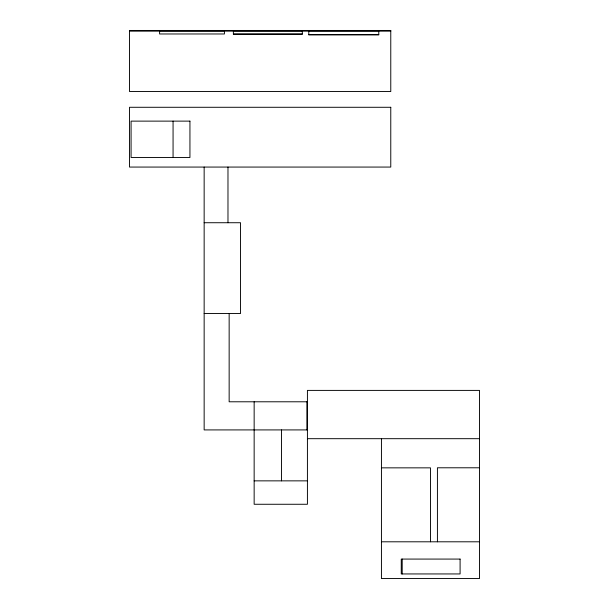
<?xml version="1.0" encoding="UTF-8"?>
<svg xmlns="http://www.w3.org/2000/svg" width="609" height="609" viewBox="0 0 609 609"><rect width="100%" height="100%" fill="white"/><g stroke="black" fill="none" stroke-linecap="round" stroke-linejoin="round"><path stroke-width="0.91" d="M159.596 30.815L224.432 30.815M233.376 30.823L302.33 30.823M308.793 30.808L378.775 30.808M129.511 31.143L390.772 31.143M233.376 33.929L302.33 33.929M308.793 34.561L378.775 34.561M204.152 222.727L240.532 222.727L240.532 313.506L204.152 313.506M307.423 401.788L229.151 401.788L229.151 313.506M307.423 429.916L204.152 429.916L204.152 167.064M307.423 438.686L479.489 438.686M479.489 467.788L437.422 467.788L437.422 541.797M381.44 467.849L430.464 467.849L430.464 541.797M254.151 480.859L307.423 480.859M381.44 541.797L479.489 541.797M402.206 559.077L402.206 573.944M381.44 438.686L381.44 578.55L479.489 578.55L479.489 390.399L307.423 390.399L307.423 504.267L254.151 504.267L254.151 401.788M378.775 30.45L378.775 34.919L308.793 34.919L308.793 30.45M306.913 401.788L306.913 429.916M302.33 30.45L302.33 34.302L233.376 34.302L233.376 30.45M281.495 429.916L281.495 480.859M227.979 167.064L227.979 222.727M224.432 30.45L224.432 33.975L159.596 33.975L159.596 30.45M173.063 121.122L173.063 157.495M390.772 30.45L129.511 30.45L129.511 91.525L390.772 91.525L390.772 30.45M390.772 107.283L129.511 107.283L129.511 167.064L390.772 167.064L390.772 107.283M189.939 121.122L131.08 121.122L131.08 157.495L189.939 157.495L189.939 121.122M460.092 559.077L401.255 559.077L401.255 573.944L460.092 573.944L460.092 559.077"/></g></svg>
